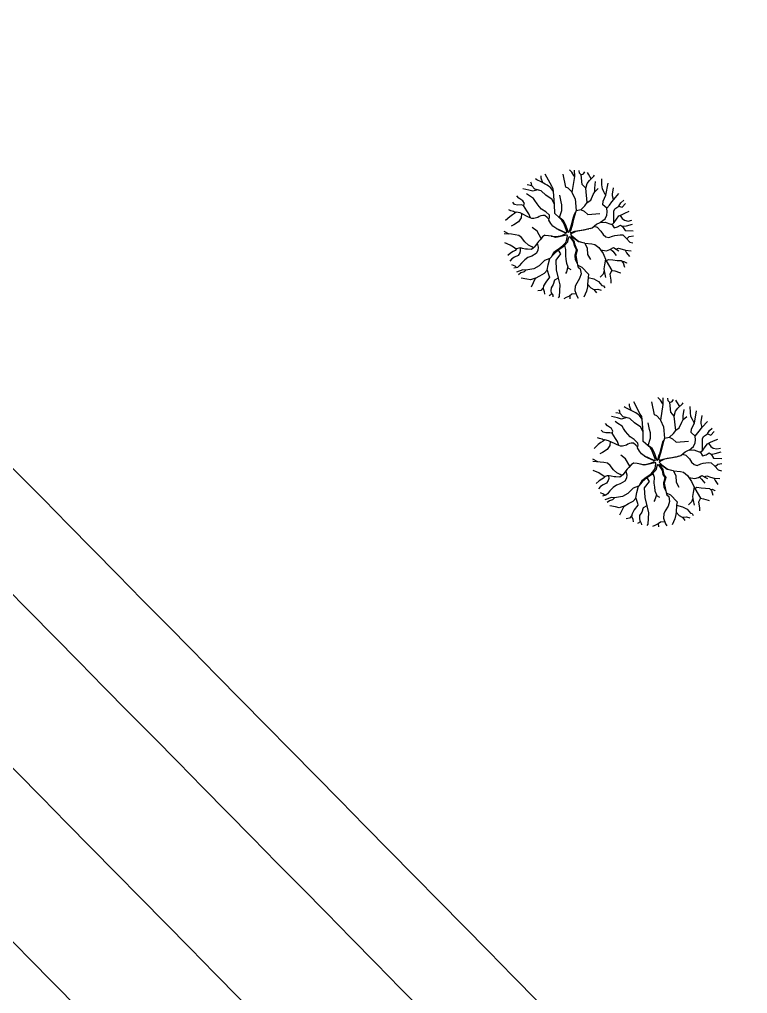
# Model space of a CAD drawing. Extents: x 99089 to 101049, y 99298 to 100905.
# Drawn here: x 100669 to 100734.7, y 99683.4 to 99771.3 of the extents above; entities that cross this region are included whole.
import ezdxf

# ---------------------------------------------------------------- set-up
doc = ezdxf.new("R2010")
doc.units = 0
for name, color, linetype in [('Survey Exist Alignments', 7, 'Continuous'), ('Survey Exist Pavement', 7, 'Continuous'), ('Survey Exist Surface', 7, 'Continuous'), ('Survey Exist Trees', 7, 'Continuous')]:
    doc.layers.add(name, color=color, linetype=linetype)

msp = doc.modelspace()

# ---------------------------------------------------------------- linework, layer by layer
at = {"layer": 'Survey Exist Alignments'}
msp.add_arc((12453.803, 12817.863), 123818.249, 44.4148412, 44.60324888, dxfattribs=at)
at = {"layer": 'Survey Exist Pavement'}
for radius in [123829.249, 123807.249]:
    msp.add_arc((12453.803, 12817.863), radius, 44.4148412, 44.60324888, dxfattribs=at)
at = {"layer": 'Survey Exist Surface'}
for radius in [123837.249, 123799.249]:
    msp.add_arc((12453.803, 12817.863), radius, 44.4148412, 44.60324888, dxfattribs=at)
at = {"layer": 'Survey Exist Trees'}
for points in [[(100719.029, 99757.148), (100718.82, 99757.503), (100718.598, 99757.735)], [(100719.031, 99757.698), (100719.053, 99757.113), (100718.821, 99755.687), (100719.111, 99755.094), (100719.2, 99754.052), (100719.659, 99754.148), (100720.005, 99754.469), (100720.214, 99754.765), (100720.072, 99756.056), (100719.751, 99756.401), (100719.678, 99757.278), (100719.525, 99757.428), (100719.496, 99757.657)], [(100717.171, 99755.768), (100716.933, 99756.105), (100716.597, 99756.347), (100716.411, 99756.441), (100716.057, 99756.628), (100715.647, 99756.834), (100715.545, 99756.904)], [(100716.189, 99756.558), (100716.039, 99756.983), (100716.04, 99757.17)], [(100717.281, 99753.771), (100717.266, 99754.608), (100717.171, 99755.768), (100717.15, 99756.022), (100717.004, 99756.24), (100716.421, 99757.335)], [(100718.807, 99755.742), (100718.499, 99756.074), (100718.289, 99756.155), (100718.035, 99757.343)], [(100719.678, 99757.278), (100719.877, 99757.373), (100720.009, 99757.549)], [(100720.071, 99756.053), (100720.199, 99756.494), (100720.405, 99756.755), (100720.816, 99757.147), (100720.865, 99757.254)], [(100720.567, 99756.909), (100720.313, 99757.334), (100720.231, 99757.487)], [(100721.901, 99755.431), (100721.838, 99755.503), (100721.708, 99755.746), (100721.578, 99756.007), (100721.542, 99756.381), (100721.521, 99756.92)], [(100715.78, 99755.915), (100715.308, 99755.789), (100714.935, 99755.882), (100714.411, 99756.016)], [(100717.266, 99754.608), (100717.042, 99755.04), (100716.483, 99755.433), (100716.055, 99755.844), (100715.477, 99755.994), (100715.198, 99756.274), (100714.786, 99756.362)], [(100715.198, 99756.274), (100715.173, 99756.481), (100715.112, 99756.618)], [(100720.213, 99754.771), (100720.531, 99755), (100720.756, 99755.504), (100720.887, 99755.747), (100721.205, 99756.026)], [(100720.887, 99755.747), (100720.888, 99756.064), (100720.964, 99756.661)], [(100721.418, 99752.986), (100721.816, 99753.305), (100721.965, 99753.644), (100722.001, 99753.925), (100721.966, 99754.251), (100721.613, 99754.579), (100721.643, 99754.904), (100721.901, 99755.431), (100722.091, 99756.518)], [(100722.589, 99755.038), (100722.491, 99755.391), (100722.492, 99755.521), (100722.591, 99756.105)], [(100715.076, 99753.393), (100714.949, 99753.754), (100714.763, 99754.034), (100714.466, 99754.52), (100714.541, 99754.688), (100714.411, 99754.931), (100714.038, 99755.174), (100713.871, 99755.39)], [(100717.118, 99752.644), (100717.118, 99752.644), (100716.925, 99752.894), (100716.758, 99753.174), (100716.814, 99753.417), (100716.796, 99753.622), (100716.461, 99753.94), (100716.088, 99754.183), (100715.884, 99754.425), (100715.679, 99754.65), (100715.493, 99754.948), (100715.363, 99755.135), (100714.99, 99755.378), (100714.729, 99755.565)], [(100717.715, 99753.414), (100717.917, 99754.05), (100717.918, 99754.554), (100717.844, 99754.834), (100717.733, 99755.432)], [(100721.966, 99754.252), (100722.209, 99754.532), (100722.434, 99754.849), (100722.602, 99755.055), (100723.076, 99755.576)], [(100714.468, 99754.516), (100714.261, 99754.557), (100713.906, 99754.539), (100713.645, 99754.595), (100713.483, 99754.799)], [(100722.616, 99752.945), (100722.619, 99754.002), (100722.705, 99754.214), (100723.066, 99754.456), (100723.249, 99754.747), (100723.501, 99754.978)], [(100723.067, 99754.457), (100723.235, 99754.382), (100723.366, 99754.345), (100723.676, 99754.676)], [(100716.774, 99753.245), (100716.609, 99753.417), (100716.385, 99753.604), (100716.199, 99753.604), (100716.031, 99753.585), (100715.881, 99753.511), (100715.751, 99753.418), (100715.396, 99753.325), (100715.209, 99753.343), (100714.911, 99753.456), (100714.669, 99753.568), (100714.464, 99753.68), (100714.147, 99753.83), (100713.811, 99753.904), (100713.643, 99753.793), (100713.456, 99753.662), (100713.213, 99753.494), (100712.846, 99753.138)], [(100713.734, 99753.853), (100713.569, 99753.961), (100713.326, 99754.017), (100713.143, 99754.1)], [(100714.282, 99753.766), (100714.258, 99753.4), (100714.014, 99753.027), (100713.585, 99752.766), (100713.344, 99752.638)], [(100717.398, 99752.437), (100717.591, 99752.372), (100717.853, 99752.247), (100718.097, 99752.14), (100718.311, 99752.05), (100718.362, 99752.053), (100718.38, 99752.109), (100718.3, 99752.332), (100718.154, 99752.724), (100718.019, 99753.043), (100717.933, 99753.196), (100717.685, 99753.415), (100717.281, 99753.771)], [(100717.613, 99753.478), (100717.849, 99753.33), (100718.02, 99753.224), (100718.159, 99752.941), (100718.281, 99752.668), (100718.399, 99752.327), (100718.47, 99752.122), (100718.505, 99752.076), (100718.559, 99752.091), (100718.611, 99752.225), (100718.694, 99752.453), (100718.802, 99752.751), (100718.894, 99753.116), (100718.977, 99753.463), (100719.047, 99753.718), (100719.152, 99753.894)], [(100719.2, 99754.052), (100719.05, 99753.562), (100718.953, 99753.154), (100718.838, 99752.695), (100718.693, 99752.227), (100718.671, 99752.156), (100718.7, 99752.074), (100718.765, 99752.065), (100719.087, 99752.177), (100719.443, 99752.249), (100719.858, 99752.312), (100720.129, 99752.372), (100720.36, 99752.397)], [(100719.617, 99754.139), (100719.924, 99753.994), (100720.254, 99753.707), (100721.357, 99753.793)], [(100720.488, 99752.441), (100720.656, 99752.499), (100721.048, 99752.816), (100721.366, 99752.984), (100721.832, 99753.002), (100722.336, 99752.834), (100722.485, 99752.815), (100722.653, 99752.983), (100722.859, 99753.281), (100723.065, 99753.561), (100723.289, 99753.673), (100723.607, 99753.822), (100723.996, 99753.979)], [(100723.17, 99753.613), (100723.363, 99753.318), (100723.587, 99753.168), (100723.904, 99753.094), (100724.238, 99753.173)], [(100716.055, 99751.521), (100715.683, 99752.189), (100715.254, 99752.518)], [(100716.962, 99751.732), (100717.292, 99751.698), (100717.591, 99751.728), (100717.921, 99751.811), (100718.221, 99751.937), (100718.25, 99751.99), (100718.213, 99752.031), (100717.73, 99752.247), (100717.464, 99752.388), (100717.118, 99752.644)], [(100720.488, 99752.441), (100720.242, 99752.356), (100719.913, 99752.274), (100719.553, 99752.216), (100719.195, 99752.162), (100718.952, 99752.046), (100718.727, 99751.938), (100718.7, 99751.903), (100718.761, 99751.822), (100718.955, 99751.667), (100719.317, 99751.378), (100719.48, 99751.263), (100719.801, 99751.159)], [(100720.817, 99752.629), (100721.122, 99752.536), (100721.439, 99752.181), (100721.643, 99751.901), (100721.885, 99751.677), (100722.146, 99751.602), (100722.482, 99751.751), (100722.688, 99751.807), (100723.173, 99751.862), (100723.416, 99751.843), (100723.732, 99751.544), (100724.048, 99751.19), (100724.326, 99751.124)], [(100722.423, 99752.823), (100722.633, 99752.479), (100722.951, 99752.572), (100723.213, 99752.739), (100723.399, 99752.609), (100723.622, 99752.254), (100724.369, 99752.23)], [(100723.356, 99752.639), (100723.492, 99752.627), (100723.753, 99752.664), (100724.304, 99752.831)], [(100715.356, 99750.688), (100715.203, 99750.768), (100714.905, 99750.917), (100714.588, 99751.216), (100714.291, 99751.608), (100714.049, 99751.795), (100713.713, 99751.851), (100713.377, 99751.908), (100712.714, 99751.94)], [(100713.176, 99751.917), (100712.719, 99752.153)], [(100716.421, 99751.809), (100716.381, 99751.812), (100716.175, 99751.663), (100715.97, 99751.42), (100715.82, 99751.252), (100715.708, 99751.122), (100715.558, 99750.917), (100715.427, 99750.749), (100715.296, 99750.637), (100715.147, 99750.544), (100714.811, 99750.562), (100714.643, 99750.563), (100714.382, 99750.638), (100714.195, 99750.675), (100714.027, 99750.656), (100713.841, 99750.601), (100713.691, 99750.451), (100713.523, 99750.358), (100713.299, 99750.209), (100713.04, 99749.981)], [(100717.004, 99749.903), (100717.209, 99750.28), (100717.446, 99750.471), (100717.708, 99750.661), (100717.987, 99750.855), (100718.244, 99751.135), (100718.34, 99751.313), (100718.421, 99751.759), (100718.396, 99751.828), (100718.329, 99751.842), (100717.935, 99751.731), (100717.53, 99751.643), (100717.36, 99751.627), (100717.012, 99751.722), (100716.711, 99751.781), (100716.421, 99751.809)], [(100719.314, 99749.308), (100719.163, 99749.643), (100719.132, 99749.948), (100719.123, 99750.053), (100719.186, 99750.229), (100719.244, 99750.514), (100719.08, 99750.795), (100718.999, 99751.142), (100718.868, 99751.374), (100718.691, 99751.623), (100718.626, 99751.663), (100718.559, 99751.649), (100718.513, 99751.572), (100718.439, 99751.276), (100718.416, 99751.186), (100718.152, 99750.892), (100718.012, 99750.739), (100717.6, 99750.477), (100717.186, 99750.107), (100716.839, 99749.719)], [(100720, 99751.119), (100719.421, 99751.233), (100719.155, 99751.431), (100718.728, 99751.696), (100718.887, 99751.45), (100719.028, 99751.234), (100719.075, 99751.03), (100719.175, 99750.73), (100719.307, 99750.503), (100719.177, 99749.987), (100719.346, 99749.152)], [(100723.773, 99751.498), (100723.994, 99751.712), (100724.376, 99751.765)], [(100713.803, 99750.563), (100713.561, 99750.732), (100713.263, 99750.937), (100712.763, 99751.145)], [(100714.152, 99750.67), (100714.157, 99750.432), (100714.12, 99750.246), (100713.97, 99750.003), (100713.652, 99749.835), (100713.409, 99749.686), (100713.237, 99749.489)], [(100715.69, 99751.097), (100715.781, 99750.748), (100715.762, 99750.45), (100715.612, 99750.17), (100715.201, 99749.946), (100714.846, 99749.816), (100714.566, 99749.611), (100714.267, 99749.294), (100714.061, 99749.051), (100713.911, 99748.902), (100713.584, 99748.839)], [(100718.152, 99750.892), (100718.263, 99750.541), (100718.243, 99750), (100718.279, 99749.626), (100718.334, 99749.309), (100718.464, 99748.954), (100718.332, 99748.506), (100718.239, 99748.357)], [(100720, 99751.119), (100720.623, 99751.045), (100720.901, 99750.982), (100721.268, 99750.705), (100721.401, 99750.512), (100721.642, 99750.157), (100721.921, 99749.519), (100722.433, 99748.643), (100722.25, 99748.298), (100722.34, 99747.77), (100722.356, 99747.488)], [(100720, 99751.119), (100720.211, 99750.656), (100720.24, 99750.083), (100720.497, 99749.638)], [(100721.401, 99750.512), (100721.938, 99750.407), (100722.256, 99750.519), (100722.573, 99750.705), (100723.076, 99750.406)], [(100722.788, 99750.578), (100723.021, 99750.668), (100723.357, 99750.555), (100723.674, 99750.462), (100724.183, 99750.41)], [(100717.6, 99750.477), (100717.803, 99750.153), (100717.365, 99749.571), (100717.415, 99748.693), (100717.585, 99747.953), (100717.751, 99747.331), (100717.685, 99746.293), (100717.596, 99746.165)], [(100722.319, 99750.556), (100722.535, 99750.369), (100722.833, 99749.996)], [(100723.632, 99750.474), (100723.766, 99750.238), (100724.019, 99749.89)], [(100713.845, 99748.889), (100713.701, 99749.014), (100713.411, 99749.137)], [(100715.166, 99747.15), (100715.545, 99747.934), (100715.934, 99748.171), (100716.358, 99748.388), (100716.602, 99748.655), (100716.691, 99749.158), (100716.839, 99749.719), (100716.362, 99749.538), (100715.882, 99749.065), (100715.391, 99748.788), (100714.676, 99748.663), (100714.405, 99748.696), (100713.815, 99748.493)], [(100719.346, 99749.152), (100719.397, 99748.953), (100719.583, 99748.785), (100719.657, 99748.337), (100719.525, 99747.908), (100719.263, 99747.498), (100719.132, 99747.218), (100719.093, 99746.845), (100719.279, 99746.34), (100719.399, 99746.134)], [(100719.354, 99749.118), (100719.735, 99748.951), (100720.328, 99748.299), (100720.29, 99748.001), (100720.248, 99747.373), (100720.228, 99747.163), (100720.132, 99746.766), (100719.891, 99746.229)], [(100721.862, 99749.654), (100721.767, 99749.157), (100721.71, 99748.784), (100721.784, 99748.448), (100721.858, 99748.018)], [(100721.921, 99749.519), (100722.123, 99749.623), (100722.515, 99749.586), (100722.906, 99749.548), (100723.261, 99749.529), (100723.447, 99749.342), (100723.56, 99748.925)], [(100723.354, 99749.436), (100723.503, 99749.454), (100723.746, 99749.342), (100723.766, 99749.303)], [(100714.673, 99748.664), (100714.507, 99748.509), (100714.227, 99748.416), (100714.008, 99748.24)], [(100716.602, 99748.655), (100716.746, 99748.19), (100716.801, 99748.022), (100716.464, 99747.593), (100716.277, 99747.239), (100716.22, 99747.015), (100716.332, 99746.753), (100716.35, 99746.501)], [(100718.443, 99748.883), (100718.52, 99748.842), (100718.743, 99748.73)], [(100721.749, 99748.606), (100721.635, 99748.317), (100721.373, 99748.037)], [(100722.432, 99748.641), (100722.717, 99748.596), (100723.128, 99748.465), (100723.238, 99748.44)], [(100715.545, 99747.934), (100715.103, 99747.781), (100714.767, 99747.856), (100714.261, 99747.947)], [(100717.585, 99747.953), (100717.267, 99747.761), (100717.135, 99747.369), (100716.948, 99747.07), (100716.929, 99746.79), (100716.966, 99746.622), (100717.096, 99746.398), (100717.119, 99746.249)], [(100720.249, 99747.389), (100720.531, 99747.067), (100720.792, 99746.936), (100721.165, 99746.955), (100721.471, 99746.858)], [(100720.29, 99748.001), (100720.808, 99747.875), (100721.228, 99747.637), (100721.539, 99747.29), (100721.688, 99747.253), (100721.788, 99747.082)], [(100716.238, 99747.085), (100716.033, 99746.828), (100715.741, 99746.79)], [(100717.007, 99746.551), (100716.872, 99746.417), (100716.761, 99746.351)], [(100719.213, 99746.518), (100718.831, 99746.49), (100718.607, 99746.322), (100718.308, 99746.192), (100718.108, 99746.088)], [(100718.631, 99746.34), (100718.645, 99746.072)], [(100720.806, 99746.937), (100721.037, 99746.63)], [(100724.181, 99735.999), (100724.031, 99736.423), (100724.032, 99736.61)], [(100725.274, 99733.212), (100725.258, 99734.049), (100725.163, 99735.208), (100725.142, 99735.462), (100724.997, 99735.681), (100724.413, 99736.775)], [(100726.799, 99735.183), (100726.491, 99735.515), (100726.281, 99735.596), (100726.027, 99736.784)], [(100727.021, 99736.588), (100726.813, 99736.944), (100726.59, 99737.176)], [(100727.023, 99737.139), (100727.045, 99736.553), (100726.813, 99735.128), (100727.103, 99734.535), (100727.192, 99733.493), (100727.651, 99733.589), (100727.997, 99733.909), (100728.206, 99734.206), (100728.064, 99735.497), (100727.743, 99735.841), (100727.67, 99736.719), (100727.517, 99736.869), (100727.489, 99737.098)], [(100727.67, 99736.719), (100727.869, 99736.814), (100728.001, 99736.989)], [(100728.063, 99735.494), (100728.191, 99735.934), (100728.397, 99736.196), (100728.808, 99736.587), (100728.857, 99736.695)], [(100728.559, 99736.35), (100728.305, 99736.774), (100728.223, 99736.927)], [(100725.258, 99734.049), (100725.034, 99734.481), (100724.475, 99734.874), (100724.047, 99735.285), (100723.469, 99735.434), (100723.19, 99735.715), (100722.778, 99735.802)], [(100723.19, 99735.715), (100723.165, 99735.922), (100723.105, 99736.058)], [(100725.163, 99735.208), (100724.925, 99735.545), (100724.589, 99735.788), (100724.403, 99735.882), (100724.049, 99736.069), (100723.639, 99736.274), (100723.537, 99736.345)], [(100728.88, 99735.187), (100728.88, 99735.505), (100728.956, 99736.102)], [(100729.41, 99732.426), (100729.808, 99732.746), (100729.958, 99733.085), (100729.993, 99733.366), (100729.958, 99733.692), (100729.605, 99734.019), (100729.635, 99734.344), (100729.893, 99734.871), (100730.083, 99735.958)], [(100729.893, 99734.871), (100729.831, 99734.944), (100729.701, 99735.187), (100729.571, 99735.448), (100729.534, 99735.821), (100729.513, 99736.36)], [(100723.772, 99735.356), (100723.301, 99735.229), (100722.928, 99735.323), (100722.403, 99735.456)], [(100725.111, 99732.085), (100725.111, 99732.085), (100724.917, 99732.335), (100724.75, 99732.615), (100724.806, 99732.857), (100724.788, 99733.063), (100724.453, 99733.38), (100724.08, 99733.623), (100723.876, 99733.866), (100723.671, 99734.09), (100723.485, 99734.389), (100723.355, 99734.576), (100722.982, 99734.819), (100722.722, 99735.006)], [(100725.707, 99732.855), (100725.909, 99733.491), (100725.91, 99733.995), (100725.836, 99734.275), (100725.725, 99734.873)], [(100728.205, 99734.212), (100728.523, 99734.441), (100728.748, 99734.945), (100728.88, 99735.187), (100729.197, 99735.467)], [(100729.958, 99733.693), (100730.201, 99733.973), (100730.426, 99734.29), (100730.594, 99734.495), (100731.068, 99735.016)], [(100730.581, 99734.479), (100730.483, 99734.831), (100730.484, 99734.962), (100730.583, 99735.545)], [(100722.46, 99733.957), (100722.253, 99733.998), (100721.898, 99733.98), (100721.637, 99734.036), (100721.475, 99734.239)], [(100723.069, 99732.834), (100722.941, 99733.195), (100722.755, 99733.475), (100722.458, 99733.961), (100722.533, 99734.129), (100722.403, 99734.371), (100722.03, 99734.614), (100721.863, 99734.831)], [(100730.608, 99732.386), (100730.611, 99733.443), (100730.698, 99733.655), (100731.058, 99733.896), (100731.241, 99734.188), (100731.493, 99734.419)], [(100731.06, 99733.898), (100731.227, 99733.823), (100731.358, 99733.785), (100731.669, 99734.117)], [(100724.766, 99732.686), (100724.601, 99732.858), (100724.378, 99733.044), (100724.191, 99733.045), (100724.023, 99733.026), (100723.873, 99732.951), (100723.743, 99732.858), (100723.388, 99732.765), (100723.201, 99732.784), (100722.903, 99732.896), (100722.661, 99733.008), (100722.456, 99733.121), (100722.139, 99733.27), (100721.803, 99733.345), (100721.635, 99733.233), (100721.448, 99733.103), (100721.205, 99732.935), (100720.838, 99732.579)], [(100721.726, 99733.294), (100721.561, 99733.401), (100721.318, 99733.458), (100721.136, 99733.541)], [(100722.275, 99733.206), (100722.25, 99732.841), (100722.006, 99732.468), (100721.577, 99732.207), (100721.336, 99732.079)], [(100725.39, 99731.877), (100725.583, 99731.813), (100725.845, 99731.688), (100726.089, 99731.58), (100726.303, 99731.491), (100726.354, 99731.493), (100726.372, 99731.55), (100726.292, 99731.773), (100726.147, 99732.165), (100726.011, 99732.483), (100725.925, 99732.636), (100725.677, 99732.855), (100725.274, 99733.212)], [(100725.605, 99732.918), (100725.841, 99732.771), (100726.012, 99732.664), (100726.151, 99732.382), (100726.273, 99732.109), (100726.391, 99731.768), (100726.462, 99731.563), (100726.497, 99731.516), (100726.552, 99731.531), (100726.603, 99731.666), (100726.686, 99731.893), (100726.795, 99732.191), (100726.887, 99732.556), (100726.969, 99732.904), (100727.039, 99733.158), (100727.144, 99733.335)], [(100727.192, 99733.493), (100727.042, 99733.003), (100726.946, 99732.594), (100726.831, 99732.135), (100726.685, 99731.667), (100726.663, 99731.596), (100726.692, 99731.514), (100726.757, 99731.506), (100727.079, 99731.617), (100727.435, 99731.689), (100727.85, 99731.753), (100728.121, 99731.813), (100728.352, 99731.838)], [(100727.609, 99733.58), (100727.916, 99733.435), (100728.246, 99733.148), (100729.349, 99733.234)], [(100728.481, 99731.882), (100728.648, 99731.94), (100729.04, 99732.257), (100729.358, 99732.424), (100729.825, 99732.443), (100730.328, 99732.274), (100730.477, 99732.255), (100730.645, 99732.423), (100730.851, 99732.722), (100731.057, 99733.002), (100731.282, 99733.113), (100731.599, 99733.262), (100731.988, 99733.42)], [(100730.415, 99732.263), (100730.626, 99731.919), (100730.943, 99732.012), (100731.205, 99732.18), (100731.391, 99732.049), (100731.614, 99731.694), (100732.361, 99731.67)], [(100731.162, 99733.054), (100731.355, 99732.759), (100731.579, 99732.609), (100731.896, 99732.534), (100732.23, 99732.613)], [(100731.348, 99732.079), (100731.484, 99732.068), (100731.746, 99732.105), (100732.296, 99732.271)], [(100723.348, 99730.129), (100723.195, 99730.208), (100722.897, 99730.358), (100722.58, 99730.657), (100722.283, 99731.049), (100722.041, 99731.236), (100721.705, 99731.292), (100721.369, 99731.348), (100720.706, 99731.381)], [(100721.168, 99731.358), (100720.711, 99731.594)], [(100724.047, 99730.961), (100723.676, 99731.629), (100723.246, 99731.959)], [(100724.954, 99731.173), (100725.285, 99731.139), (100725.583, 99731.169), (100725.913, 99731.252), (100726.213, 99731.377), (100726.242, 99731.431), (100726.205, 99731.472), (100725.722, 99731.688), (100725.456, 99731.828), (100725.111, 99732.085)], [(100728.481, 99731.882), (100728.234, 99731.797), (100727.906, 99731.715), (100727.545, 99731.656), (100727.187, 99731.603), (100726.944, 99731.487), (100726.719, 99731.379), (100726.692, 99731.343), (100726.753, 99731.262), (100726.947, 99731.108), (100727.309, 99730.818), (100727.472, 99730.704), (100727.793, 99730.6)], [(100728.809, 99732.07), (100729.114, 99731.976), (100729.431, 99731.622), (100729.635, 99731.341), (100729.877, 99731.117), (100730.138, 99731.042), (100730.475, 99731.191), (100730.68, 99731.247), (100731.165, 99731.303), (100731.408, 99731.284), (100731.724, 99730.985), (100732.041, 99730.63), (100732.318, 99730.565)], [(100721.795, 99730.004), (100721.553, 99730.172), (100721.255, 99730.378), (100720.755, 99730.585)], [(100724.413, 99731.25), (100724.373, 99731.252), (100724.168, 99731.103), (100723.962, 99730.861), (100723.812, 99730.693), (100723.7, 99730.562), (100723.55, 99730.357), (100723.419, 99730.189), (100723.288, 99730.077), (100723.139, 99729.984), (100722.803, 99730.003), (100722.635, 99730.003), (100722.374, 99730.078), (100722.187, 99730.116), (100722.019, 99730.097), (100721.833, 99730.041), (100721.683, 99729.892), (100721.515, 99729.799), (100721.291, 99729.65), (100721.032, 99729.422)], [(100723.682, 99730.538), (100723.774, 99730.189), (100723.754, 99729.89), (100723.604, 99729.611), (100723.193, 99729.387), (100722.838, 99729.256), (100722.558, 99729.051), (100722.259, 99728.734), (100722.053, 99728.492), (100721.903, 99728.343), (100721.576, 99728.28)], [(100724.996, 99729.344), (100725.201, 99729.72), (100725.438, 99729.912), (100725.7, 99730.101), (100725.979, 99730.296), (100726.236, 99730.575), (100726.332, 99730.754), (100726.413, 99731.2), (100726.388, 99731.269), (100726.321, 99731.283), (100725.928, 99731.172), (100725.522, 99731.084), (100725.352, 99731.068), (100725.004, 99731.163), (100724.704, 99731.221), (100724.413, 99731.25)], [(100727.306, 99728.749), (100727.155, 99729.083), (100727.124, 99729.388), (100727.115, 99729.494), (100727.178, 99729.67), (100727.236, 99729.955), (100727.072, 99730.236), (100726.991, 99730.583), (100726.86, 99730.814), (100726.683, 99731.064), (100726.618, 99731.104), (100726.551, 99731.089), (100726.505, 99731.013), (100726.431, 99730.717), (100726.408, 99730.627), (100726.145, 99730.332), (100726.004, 99730.18), (100725.592, 99729.918), (100725.178, 99729.547), (100724.831, 99729.16)], [(100727.992, 99730.56), (100727.413, 99730.674), (100727.147, 99730.872), (100726.72, 99731.136), (100726.879, 99730.891), (100727.02, 99730.674), (100727.067, 99730.47), (100727.167, 99730.17), (100727.3, 99729.943), (100727.169, 99729.427), (100727.338, 99728.592)], [(100727.992, 99730.56), (100728.615, 99730.485), (100728.894, 99730.422), (100729.26, 99730.146), (100729.393, 99729.952), (100729.634, 99729.598), (100729.913, 99728.96), (100730.425, 99728.084), (100730.242, 99727.738), (100730.332, 99727.21), (100730.348, 99726.929)], [(100727.992, 99730.56), (100728.203, 99730.096), (100728.232, 99729.523), (100728.49, 99729.079)], [(100731.766, 99730.939), (100731.986, 99731.153), (100732.368, 99731.205)], [(100722.144, 99730.111), (100722.149, 99729.873), (100722.112, 99729.686), (100721.962, 99729.444), (100721.644, 99729.276), (100721.401, 99729.127), (100721.229, 99728.93)], [(100725.592, 99729.918), (100725.795, 99729.594), (100725.357, 99729.012), (100725.407, 99728.133), (100725.577, 99727.394), (100725.743, 99726.772), (100725.677, 99725.734), (100725.588, 99725.606)], [(100726.145, 99730.332), (100726.255, 99729.982), (100726.235, 99729.44), (100726.271, 99729.067), (100726.326, 99728.75), (100726.456, 99728.395), (100726.324, 99727.947), (100726.231, 99727.798)], [(100729.393, 99729.952), (100729.93, 99729.848), (100730.248, 99729.96), (100730.565, 99730.146), (100731.068, 99729.847)], [(100730.311, 99729.997), (100730.527, 99729.81), (100730.825, 99729.437)], [(100730.78, 99730.018), (100731.013, 99730.108), (100731.349, 99729.996), (100731.666, 99729.902), (100732.175, 99729.85)], [(100731.624, 99729.915), (100731.758, 99729.678), (100732.011, 99729.331)], [(100723.158, 99726.591), (100723.537, 99727.375), (100723.926, 99727.612), (100724.35, 99727.828), (100724.594, 99728.096), (100724.683, 99728.598), (100724.831, 99729.16), (100724.354, 99728.979), (100723.874, 99728.506), (100723.383, 99728.229), (100722.668, 99728.104), (100722.397, 99728.136), (100721.807, 99727.934)], [(100729.854, 99729.095), (100729.759, 99728.597), (100729.702, 99728.224), (100729.776, 99727.888), (100729.85, 99727.459)], [(100729.913, 99728.96), (100730.115, 99729.064), (100730.507, 99729.026), (100730.898, 99728.989), (100731.253, 99728.97), (100731.439, 99728.783), (100731.552, 99728.365)], [(100731.346, 99728.876), (100731.495, 99728.895), (100731.738, 99728.783), (100731.758, 99728.744)], [(100721.837, 99728.33), (100721.693, 99728.455), (100721.404, 99728.578)], [(100722.665, 99728.104), (100722.499, 99727.95), (100722.219, 99727.857), (100722, 99727.681)], [(100724.594, 99728.096), (100724.738, 99727.631), (100724.793, 99727.463), (100724.456, 99727.034), (100724.269, 99726.679), (100724.212, 99726.455), (100724.324, 99726.194), (100724.342, 99725.941)], [(100726.435, 99728.323), (100726.512, 99728.283), (100726.735, 99728.171)], [(100727.338, 99728.592), (100727.389, 99728.394), (100727.575, 99728.226), (100727.649, 99727.778), (100727.517, 99727.349), (100727.255, 99726.938), (100727.124, 99726.658), (100727.085, 99726.285), (100727.271, 99725.781), (100727.391, 99725.575)], [(100727.346, 99728.559), (100727.727, 99728.392), (100728.32, 99727.74), (100728.282, 99727.441), (100728.24, 99726.814), (100728.22, 99726.604), (100728.125, 99726.207), (100727.883, 99725.669)], [(100729.742, 99728.046), (100729.627, 99727.758), (100729.365, 99727.478)], [(100730.424, 99728.082), (100730.71, 99728.037), (100731.12, 99727.906), (100731.23, 99727.88)], [(100723.537, 99727.375), (100723.095, 99727.222), (100722.759, 99727.297), (100722.253, 99727.388)], [(100725.577, 99727.394), (100725.259, 99727.201), (100725.128, 99726.809), (100724.94, 99726.511), (100724.921, 99726.231), (100724.958, 99726.063), (100725.088, 99725.839), (100725.111, 99725.689)], [(100728.282, 99727.441), (100728.8, 99727.316), (100729.22, 99727.078), (100729.531, 99726.731), (100729.68, 99726.694), (100729.78, 99726.523)], [(100724.23, 99726.526), (100724.025, 99726.269), (100723.734, 99726.231)], [(100728.241, 99726.83), (100728.523, 99726.508), (100728.784, 99726.377), (100729.157, 99726.395), (100729.464, 99726.299)], [(100728.798, 99726.378), (100729.029, 99726.071)], [(100724.999, 99725.992), (100724.864, 99725.858), (100724.753, 99725.792)], [(100727.205, 99725.959), (100726.823, 99725.931), (100726.599, 99725.763), (100726.3, 99725.632), (100726.1, 99725.528)], [(100726.623, 99725.781), (100726.637, 99725.512)]]:
    msp.add_lwpolyline(points, dxfattribs=at)
msp.add_spline([(100952.566, 99603.58), (100952.566, 99653.419), (100928.923, 99689.743), (100899.368, 99717.62), (100871.503, 99745.497), (100859.681, 99772.528), (100859.681, 99791.113), (100851.237, 99840.108), (100841.104, 99859.537), (100797.195, 99911.067), (100756.664, 99941.477), (100672.223, 99984.559), (100638.447, 100011.591), (100619.87, 100011.591), (100619.87, 99995.541), (100601.293, 99995.541), (100572.583, 99987.094), (100549.784, 99978.646), (100514.319, 99978.646), (100504.187, 100000.609), (100504.187, 100031.02), (100504.187, 100052.984), (100504.187, 100102.824), (100488.143, 100145.905), (100463.655, 100181.385), (100478.481, 100209.01), (100515.016, 100209.01), (100542.418, 100209.01), (100558.797, 100213.744), (100558.797, 100251.271), (100596.079, 100274.114), (100629.189, 100274.114), (100648.599, 100243.275), (100681.709, 100215.863), (100715.961, 100230.711), (100731.945, 100280.967), (100715.961, 100304.953), (100715.961, 100333.508)], degree=3, dxfattribs=at)

doc.saveas('drawing.dxf')
